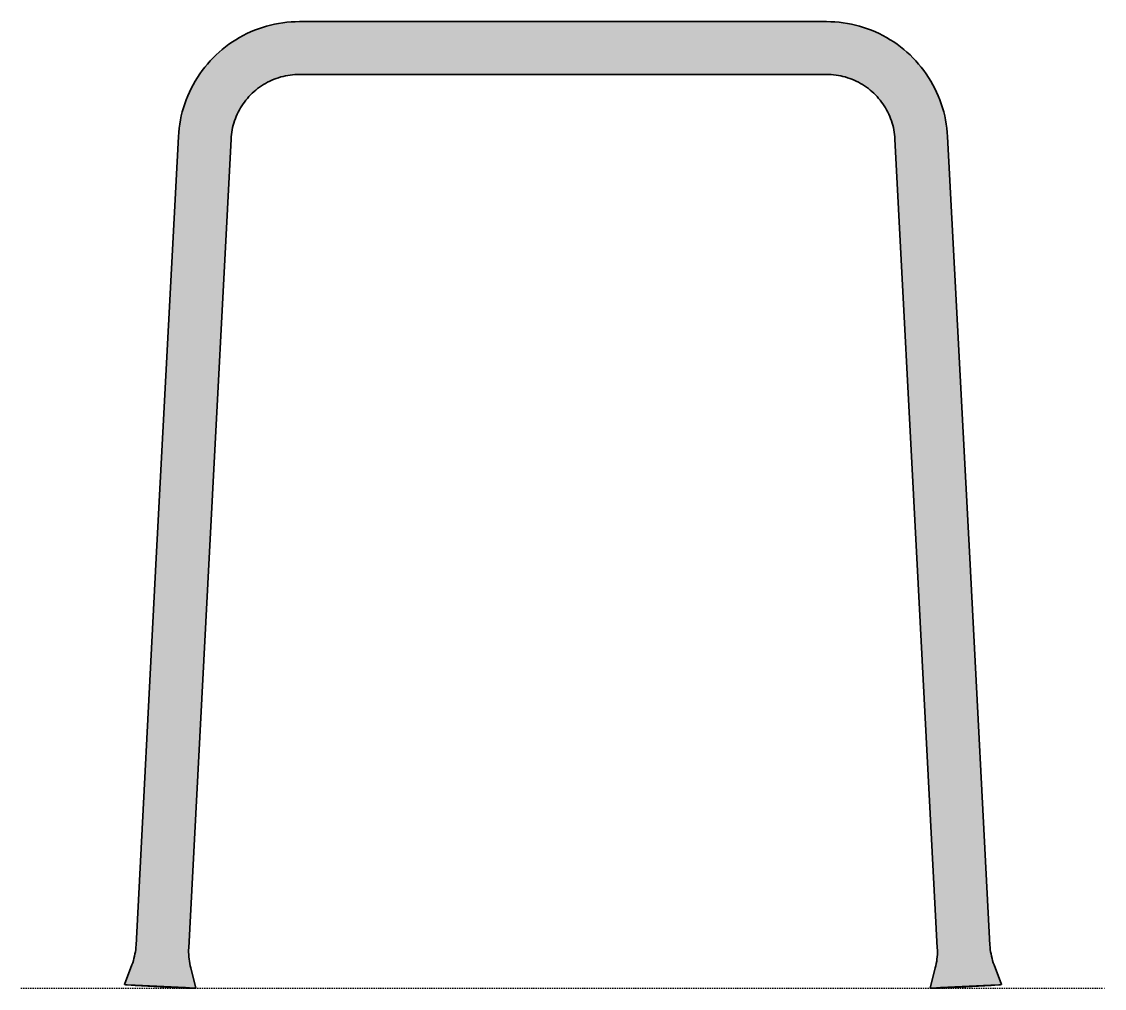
# Model space of a CAD drawing. Header units: millimetres. Extents: x 0 to 1223, y -629 to 458.
# Drawn here: x 709 to 1223, y 0 to 458 of the extents above; entities that cross this region are included whole.
import ezdxf

# ---------------------------------------------------------------- set-up
doc = ezdxf.new("R2010")
doc.units = ezdxf.units.MM
doc.linetypes.add('Dots', pattern=[1, 0, -1])
doc.layers.add('Blocks', color=7, linetype='Continuous')
doc.layers.add('Blocks$Fill', color=7, linetype='Continuous', true_color=0xffffff)
for name, color, linetype, lineweight, true_color in [('Blocks$Inner', 7, 'Continuous', 25, 0x007f00), ('Blocks$Outline', 7, 'Continuous', 35, 0xff3f3f), ('Groud', 7, 'Dots', 25, 0x243775)]:
    doc.layers.add(name, color=color, linetype=linetype, lineweight=lineweight, true_color=true_color)

# ---------------------------------------------------------------- blocks, each defined once
blk = doc.blocks.new('Palissade Stool Side')
at = {"layer": 'Blocks$Fill'}
blk.add_hatch(color=256, dxfattribs=at).paths.add_polyline_path([(131.8, 458.42), (381.94, 458.42), (383.92, 458.38), (385.9, 458.28), (387.88, 458.11), (389.85, 457.87), (391.81, 457.56), (393.76, 457.19), (395.69, 456.75), (397.61, 456.24), (399.51, 455.67), (401.39, 455.03), (403.24, 454.33), (405.07, 453.56), (406.87, 452.73), (408.65, 451.84), (410.39, 450.89), (412.09, 449.87), (413.77, 448.81), (415.4, 447.68), (416.99, 446.5), (418.54, 445.26), (420.05, 443.97), (421.52, 442.63), (422.93, 441.24), (424.3, 439.8), (425.61, 438.32), (426.88, 436.79), (428.09, 435.21), (429.24, 433.6), (430.34, 431.95), (431.39, 430.26), (432.37, 428.54), (433.29, 426.78), (434.15, 424.99), (434.95, 423.18), (435.69, 421.34), (436.36, 419.47), (436.97, 417.58), (437.51, 415.67), (437.99, 413.75), (438.4, 411.8), (438.74, 409.85), (439.01, 407.88), (439.22, 405.91), (439.36, 403.93), (450, 200.92), (459.45, 20.54), (459.52, 19.47), (459.63, 18.41), (459.78, 17.35), (459.96, 16.29), (460.18, 15.24), (460.44, 14.2), (460.73, 13.17), (461.05, 12.15), (461.41, 11.14), (464.9, 1.81), (464.9, 1.81), (464.9, 1.8), (464.9, 1.8), (464.9, 1.8), (464.9, 1.8), (464.9, 1.8), (464.89, 1.8), (464.89, 1.8), (464.89, 1.79), (464.88, 1.79), (464.88, 1.79), (464.87, 1.79), (464.86, 1.79), (464.85, 1.78), (464.83, 1.78), (464.8, 1.77), (464.75, 1.76), (464.62, 1.75), (464.25, 1.7), (463.72, 1.65), (459.95, 1.37), (435.99, 0.11), (432.21, 0), (431.68, 0), (431.3, 0), (431.18, 0), (431.13, 0.01), (431.09, 0.01), (431.07, 0.01), (431.06, 0.02), (431.05, 0.02), (431.05, 0.02), (431.04, 0.02), (431.04, 0.02), (431.03, 0.02), (431.03, 0.02), (431.03, 0.02), (431.02, 0.02), (431.02, 0.03), (431.02, 0.03), (431.02, 0.03), (431.02, 0.03), (431.02, 0.03), (433.52, 9.67), (433.77, 10.72), (433.99, 11.77), (434.17, 12.82), (434.31, 13.89), (434.42, 14.95), (434.49, 16.02), (434.52, 17.09), (434.52, 18.16), (434.48, 19.24), (424.96, 200.92), (414.39, 402.62), (414.31, 403.74), (414.2, 404.86), (414.04, 405.97), (413.85, 407.07), (413.62, 408.17), (413.35, 409.26), (413.04, 410.34), (412.7, 411.41), (412.32, 412.46), (411.9, 413.5), (411.45, 414.53), (410.96, 415.54), (410.44, 416.53), (409.89, 417.5), (409.3, 418.46), (408.67, 419.39), (408.02, 420.3), (407.34, 421.19), (406.62, 422.06), (405.88, 422.9), (405.11, 423.71), (404.31, 424.49), (403.48, 425.25), (402.63, 425.98), (401.75, 426.68), (400.85, 427.35), (399.93, 427.99), (398.98, 428.59), (398.02, 429.16), (397.03, 429.7), (396.03, 430.2), (395.01, 430.67), (393.98, 431.11), (392.93, 431.5), (391.87, 431.86), (390.79, 432.19), (389.71, 432.47), (388.62, 432.72), (387.52, 432.94), (386.41, 433.11), (385.29, 433.24), (384.18, 433.34), (383.06, 433.4), (381.94, 433.42), (131.8, 433.42), (130.68, 433.4), (129.56, 433.34), (128.44, 433.24), (127.33, 433.11), (126.22, 432.94), (125.12, 432.72), (124.02, 432.47), (122.94, 432.19), (121.87, 431.86), (120.81, 431.5), (119.76, 431.11), (118.72, 430.67), (117.7, 430.2), (116.7, 429.7), (115.72, 429.16), (114.75, 428.59), (113.81, 427.99), (112.89, 427.35), (111.98, 426.68), (111.11, 425.98), (110.26, 425.25), (109.43, 424.49), (108.63, 423.71), (107.86, 422.9), (107.11, 422.06), (106.4, 421.19), (105.71, 420.3), (105.06, 419.39), (104.44, 418.46), (103.85, 417.5), (103.29, 416.53), (102.77, 415.54), (102.28, 414.53), (101.83, 413.5), (101.42, 412.46), (101.04, 411.41), (100.69, 410.34), (100.39, 409.26), (100.12, 408.17), (99.89, 407.07), (99.69, 405.97), (99.54, 404.86), (99.42, 403.74), (99.34, 402.62), (88.77, 200.92), (79.25, 19.24), (79.21, 18.16), (79.21, 17.09), (79.25, 16.02), (79.32, 14.95), (79.43, 13.89), (79.57, 12.82), (79.75, 11.77), (79.96, 10.72), (80.22, 9.67), (82.71, 0.03), (82.71, 0.03), (82.71, 0.03), (82.71, 0.03), (82.71, 0.03), (82.71, 0.03), (82.71, 0.02), (82.71, 0.02), (82.71, 0.02), (82.7, 0.02), (82.7, 0.02), (82.69, 0.02), (82.69, 0.02), (82.68, 0.02), (82.68, 0.02), (82.66, 0.01), (82.65, 0.01), (82.61, 0.01), (82.56, 0), (82.43, 0), (82.06, 0), (81.52, 0), (77.74, 0.11), (53.79, 1.37), (50.02, 1.65), (49.48, 1.7), (49.11, 1.75), (48.99, 1.76), (48.94, 1.77), (48.9, 1.78), (48.88, 1.78), (48.87, 1.79), (48.86, 1.79), (48.86, 1.79), (48.85, 1.79), (48.85, 1.79), (48.85, 1.8), (48.84, 1.8), (48.84, 1.8), (48.84, 1.8), (48.83, 1.8), (48.83, 1.8), (48.83, 1.8), (48.83, 1.81), (48.83, 1.81), (52.33, 11.14), (52.68, 12.15), (53.01, 13.17), (53.3, 14.2), (53.55, 15.24), (53.77, 16.29), (53.95, 17.35), (54.1, 18.41), (54.21, 19.47), (54.29, 20.54), (63.74, 200.92), (74.38, 403.93), (74.52, 405.91), (74.72, 407.88), (75, 409.85), (75.34, 411.8), (75.75, 413.75), (76.22, 415.67), (76.77, 417.58), (77.37, 419.47), (78.05, 421.34), (78.78, 423.18), (79.58, 424.99), (80.44, 426.78), (81.37, 428.54), (82.35, 430.26), (83.39, 431.95), (84.49, 433.6), (85.65, 435.21), (86.86, 436.79), (88.12, 438.32), (89.44, 439.8), (90.8, 441.24), (92.22, 442.63), (93.68, 443.97), (95.19, 445.26), (96.74, 446.5), (98.34, 447.68), (99.97, 448.81), (101.64, 449.87), (103.35, 450.89), (105.09, 451.84), (106.86, 452.73), (108.66, 453.56), (110.49, 454.33), (112.35, 455.03), (114.23, 455.67), (116.13, 456.24), (118.04, 456.75), (119.98, 457.19), (121.93, 457.56), (123.89, 457.87), (125.86, 458.11), (127.83, 458.28), (129.82, 458.38)], flags=0)
at = {"layer": 'Blocks$Inner'}
blk.add_lwpolyline([(48.83, 1.81), (52.33, 11.14), (52.68, 12.15), (53.01, 13.17), (53.3, 14.2), (53.55, 15.24), (53.77, 16.29), (53.95, 17.35), (54.1, 18.41), (54.21, 19.47), (54.29, 20.54), (63.74, 200.92), (74.38, 403.93), (74.52, 405.91), (74.72, 407.88), (75, 409.85), (75.34, 411.8), (75.75, 413.75), (76.22, 415.67), (76.77, 417.58), (77.37, 419.47), (78.05, 421.34), (78.78, 423.18), (79.58, 424.99), (80.44, 426.78), (81.37, 428.54), (82.35, 430.26), (83.39, 431.95), (84.49, 433.6), (85.65, 435.21), (86.86, 436.79), (88.12, 438.32), (89.44, 439.8), (90.8, 441.24), (92.22, 442.63), (93.68, 443.97), (95.19, 445.26), (96.74, 446.5), (98.34, 447.68), (99.97, 448.81), (101.64, 449.87), (103.35, 450.89), (105.09, 451.84), (106.86, 452.73), (108.66, 453.56), (110.49, 454.33), (112.35, 455.03), (114.23, 455.67), (116.13, 456.24), (118.04, 456.75), (119.98, 457.19), (121.93, 457.56), (123.89, 457.87), (125.86, 458.11), (127.83, 458.28), (129.82, 458.38), (131.8, 458.42), (381.94, 458.42), (383.92, 458.38), (385.9, 458.28), (387.88, 458.11), (389.85, 457.87), (391.81, 457.56), (393.76, 457.19), (395.69, 456.75), (397.61, 456.24), (399.51, 455.67), (401.39, 455.03), (403.24, 454.33), (405.07, 453.56), (406.87, 452.73), (408.65, 451.84), (410.39, 450.89), (412.09, 449.87), (413.77, 448.81), (415.4, 447.68), (416.99, 446.5), (418.54, 445.26), (420.05, 443.97), (421.52, 442.63), (422.93, 441.24), (424.3, 439.8), (425.61, 438.32), (426.88, 436.79), (428.09, 435.21), (429.24, 433.6), (430.34, 431.95), (431.39, 430.26), (432.37, 428.54), (433.29, 426.78), (434.15, 424.99), (434.95, 423.18), (435.69, 421.34), (436.36, 419.47), (436.97, 417.58), (437.51, 415.67), (437.99, 413.75), (438.4, 411.8), (438.74, 409.85), (439.01, 407.88), (439.22, 405.91), (439.36, 403.93), (450, 200.92), (459.45, 20.54), (459.52, 19.47), (459.63, 18.41), (459.78, 17.35), (459.96, 16.29), (460.18, 15.24), (460.44, 14.2), (460.73, 13.17), (461.05, 12.15), (461.41, 11.14), (464.9, 1.81), (464.9, 1.8), (464.9, 1.8), (464.9, 1.8), (464.89, 1.8), (464.89, 1.8), (464.89, 1.79), (464.88, 1.79), (464.88, 1.79), (464.87, 1.79), (464.86, 1.79), (464.85, 1.78), (464.83, 1.78), (464.8, 1.77), (464.75, 1.76), (464.62, 1.75), (464.25, 1.7), (463.72, 1.65), (459.95, 1.37), (435.99, 0.11), (432.21, 0), (431.68, 0), (431.3, 0), (431.18, 0), (431.13, 0.01), (431.09, 0.01), (431.07, 0.01), (431.06, 0.02), (431.05, 0.02), (431.05, 0.02), (431.04, 0.02), (431.04, 0.02), (431.03, 0.02), (431.03, 0.02), (431.03, 0.02), (431.02, 0.02), (431.02, 0.03), (431.02, 0.03), (433.52, 9.67), (433.77, 10.72), (433.99, 11.77), (434.17, 12.82), (434.31, 13.89), (434.42, 14.95), (434.49, 16.02), (434.52, 17.09), (434.52, 18.16), (434.48, 19.24), (424.96, 200.92), (414.39, 402.62), (414.31, 403.74), (414.2, 404.86), (414.04, 405.97), (413.85, 407.07), (413.62, 408.17), (413.35, 409.26), (413.04, 410.34), (412.7, 411.41), (412.32, 412.46), (411.9, 413.5), (411.45, 414.53), (410.96, 415.54), (410.44, 416.53), (409.89, 417.5), (409.3, 418.46), (408.67, 419.39), (408.02, 420.3), (407.34, 421.19), (406.62, 422.06), (405.88, 422.9), (405.11, 423.71), (404.31, 424.49), (403.48, 425.25), (402.63, 425.98), (401.75, 426.68), (400.85, 427.35), (399.93, 427.99), (398.98, 428.59), (398.02, 429.16), (397.03, 429.7), (396.03, 430.2), (395.01, 430.67), (393.98, 431.11), (392.93, 431.5), (391.87, 431.86), (390.79, 432.19), (389.71, 432.47), (388.62, 432.72), (387.52, 432.94), (386.41, 433.11), (385.29, 433.24), (384.18, 433.34), (383.06, 433.4), (381.94, 433.42), (131.8, 433.42), (130.68, 433.4), (129.56, 433.34), (128.44, 433.24), (127.33, 433.11), (126.22, 432.94), (125.12, 432.72), (124.02, 432.47), (122.94, 432.19), (121.87, 431.86), (120.81, 431.5), (119.76, 431.11), (118.72, 430.67), (117.7, 430.2), (116.7, 429.7), (115.72, 429.16), (114.75, 428.59), (113.81, 427.99), (112.89, 427.35), (111.98, 426.68), (111.11, 425.98), (110.26, 425.25), (109.43, 424.49), (108.63, 423.71), (107.86, 422.9), (107.11, 422.06), (106.4, 421.19), (105.71, 420.3), (105.06, 419.39), (104.44, 418.46), (103.85, 417.5), (103.29, 416.53), (102.77, 415.54), (102.28, 414.53), (101.83, 413.5), (101.42, 412.46), (101.04, 411.41), (100.69, 410.34), (100.39, 409.26), (100.12, 408.17), (99.89, 407.07), (99.69, 405.97), (99.54, 404.86), (99.42, 403.74), (99.34, 402.62), (88.77, 200.92), (79.25, 19.24), (79.21, 18.16), (79.21, 17.09), (79.25, 16.02), (79.32, 14.95), (79.43, 13.89), (79.57, 12.82), (79.75, 11.77), (79.96, 10.72), (80.22, 9.67), (82.71, 0.03), (82.71, 0.03), (82.71, 0.02), (82.71, 0.02), (82.71, 0.02), (82.7, 0.02), (82.7, 0.02), (82.69, 0.02), (82.69, 0.02), (82.68, 0.02), (82.68, 0.02), (82.66, 0.01), (82.65, 0.01), (82.61, 0.01), (82.56, 0), (82.43, 0), (82.06, 0), (81.52, 0), (77.74, 0.11), (53.79, 1.37), (50.02, 1.65), (49.48, 1.7), (49.11, 1.75), (48.99, 1.76), (48.94, 1.77), (48.9, 1.78), (48.88, 1.78), (48.87, 1.79), (48.86, 1.79), (48.86, 1.79), (48.85, 1.79), (48.85, 1.79), (48.85, 1.8), (48.84, 1.8), (48.84, 1.8), (48.84, 1.8), (48.83, 1.8)], close=True, dxfattribs=at)
for points in [[(48.83, 1.81), (48.84, 1.81), (48.84, 1.81), (48.84, 1.81), (48.84, 1.81), (48.85, 1.81), (48.85, 1.82), (48.85, 1.82), (48.86, 1.82), (48.87, 1.82), (48.87, 1.82), (48.89, 1.82), (48.9, 1.82), (48.94, 1.83), (48.99, 1.83), (49.12, 1.84), (49.49, 1.84), (50.03, 1.84), (53.8, 1.72), (77.76, 0.47), (81.53, 0.19), (82.06, 0.13), (82.43, 0.09), (82.56, 0.07), (82.61, 0.06), (82.65, 0.06), (82.66, 0.05), (82.68, 0.05), (82.68, 0.05), (82.69, 0.05), (82.69, 0.04), (82.7, 0.04), (82.7, 0.04), (82.71, 0.04), (82.71, 0.04), (82.71, 0.04), (82.71, 0.03), (82.71, 0.03)], [(431.02, 0.03), (431.02, 0.03), (431.02, 0.04), (431.03, 0.04), (431.03, 0.04), (431.03, 0.04), (431.04, 0.04), (431.04, 0.04), (431.05, 0.05), (431.05, 0.05), (431.06, 0.05), (431.07, 0.05), (431.09, 0.06), (431.13, 0.06), (431.17, 0.07), (431.3, 0.09), (431.67, 0.13), (432.2, 0.19), (435.97, 0.47), (459.93, 1.72), (463.71, 1.84), (464.24, 1.84), (464.62, 1.84), (464.74, 1.83), (464.79, 1.83), (464.83, 1.82), (464.85, 1.82), (464.86, 1.82), (464.87, 1.82), (464.87, 1.82), (464.88, 1.82), (464.88, 1.82), (464.89, 1.81), (464.89, 1.81), (464.89, 1.81), (464.9, 1.81), (464.9, 1.81), (464.9, 1.81)]]:
    blk.add_lwpolyline(points, dxfattribs=at)
at = {"layer": 'Blocks$Outline'}
for points in [[(119.98, 457.19), (121.93, 457.56)], [(121.93, 457.56), (123.89, 457.87)], [(123.89, 457.87), (125.86, 458.11)], [(125.86, 458.11), (127.83, 458.28)], [(127.83, 458.28), (129.82, 458.38)], [(129.82, 458.38), (131.8, 458.42)], [(131.8, 458.42), (381.94, 458.42)], [(381.94, 458.42), (383.92, 458.38)], [(383.92, 458.38), (385.9, 458.28)], [(385.9, 458.28), (387.88, 458.11)], [(387.88, 458.11), (389.85, 457.87)], [(389.85, 457.87), (391.81, 457.56)], [(391.81, 457.56), (393.76, 457.19)], [(105.09, 451.84), (106.86, 452.73)], [(106.86, 452.73), (108.66, 453.56)], [(108.66, 453.56), (110.49, 454.33)], [(110.49, 454.33), (112.35, 455.03)], [(112.35, 455.03), (114.23, 455.67)], [(114.23, 455.67), (116.13, 456.24)], [(116.13, 456.24), (118.04, 456.75)], [(118.04, 456.75), (119.98, 457.19)], [(393.76, 457.19), (395.69, 456.75)], [(395.69, 456.75), (397.61, 456.24)], [(397.61, 456.24), (399.51, 455.67)], [(399.51, 455.67), (401.39, 455.03)], [(401.39, 455.03), (403.24, 454.33)], [(403.24, 454.33), (405.07, 453.56)], [(405.07, 453.56), (406.87, 452.73)], [(406.87, 452.73), (408.65, 451.84)], [(96.74, 446.5), (98.34, 447.68)], [(98.34, 447.68), (99.97, 448.81)], [(99.97, 448.81), (101.64, 449.87)], [(101.64, 449.87), (103.35, 450.89)], [(103.35, 450.89), (105.09, 451.84)], [(408.65, 451.84), (410.39, 450.89)], [(410.39, 450.89), (412.09, 449.87)], [(412.09, 449.87), (413.77, 448.81)], [(413.77, 448.81), (415.4, 447.68)], [(415.4, 447.68), (416.99, 446.5)], [(90.8, 441.24), (92.22, 442.63)], [(92.22, 442.63), (93.68, 443.97)], [(93.68, 443.97), (95.19, 445.26)], [(95.19, 445.26), (96.74, 446.5)], [(416.99, 446.5), (418.54, 445.26)], [(418.54, 445.26), (420.05, 443.97)], [(420.05, 443.97), (421.52, 442.63)], [(421.52, 442.63), (422.93, 441.24)], [(85.65, 435.21), (86.86, 436.79)], [(86.86, 436.79), (88.12, 438.32)], [(88.12, 438.32), (89.44, 439.8)], [(89.44, 439.8), (90.8, 441.24)], [(422.93, 441.24), (424.3, 439.8)], [(424.3, 439.8), (425.61, 438.32)], [(425.61, 438.32), (426.88, 436.79)], [(426.88, 436.79), (428.09, 435.21)], [(82.35, 430.26), (83.39, 431.95)], [(83.39, 431.95), (84.49, 433.6)], [(84.49, 433.6), (85.65, 435.21)], [(121.87, 431.86), (120.81, 431.5)], [(122.94, 432.19), (121.87, 431.86)], [(124.02, 432.47), (122.94, 432.19)], [(125.12, 432.72), (124.02, 432.47)], [(126.22, 432.94), (125.12, 432.72)], [(127.33, 433.11), (126.22, 432.94)], [(128.44, 433.24), (127.33, 433.11)], [(129.56, 433.34), (128.44, 433.24)], [(130.68, 433.4), (129.56, 433.34)], [(131.8, 433.42), (130.68, 433.4)], [(381.94, 433.42), (131.8, 433.42)], [(383.06, 433.4), (381.94, 433.42)], [(384.18, 433.34), (383.06, 433.4)], [(385.29, 433.24), (384.18, 433.34)], [(386.41, 433.11), (385.29, 433.24)], [(387.52, 432.94), (386.41, 433.11)], [(388.62, 432.72), (387.52, 432.94)], [(389.71, 432.47), (388.62, 432.72)], [(390.79, 432.19), (389.71, 432.47)], [(391.87, 431.86), (390.79, 432.19)], [(392.93, 431.5), (391.87, 431.86)], [(428.09, 435.21), (429.24, 433.6)], [(429.24, 433.6), (430.34, 431.95)], [(430.34, 431.95), (431.39, 430.26)], [(79.58, 424.99), (80.44, 426.78)], [(80.44, 426.78), (81.37, 428.54)], [(81.37, 428.54), (82.35, 430.26)], [(111.98, 426.68), (111.11, 425.98)], [(112.89, 427.35), (111.98, 426.68)], [(113.81, 427.99), (112.89, 427.35)], [(114.75, 428.59), (113.81, 427.99)], [(115.72, 429.16), (114.75, 428.59)], [(116.7, 429.7), (115.72, 429.16)], [(117.7, 430.2), (116.7, 429.7)], [(118.72, 430.67), (117.7, 430.2)], [(119.76, 431.11), (118.72, 430.67)], [(120.81, 431.5), (119.76, 431.11)], [(393.98, 431.11), (392.93, 431.5)], [(395.01, 430.67), (393.98, 431.11)], [(396.03, 430.2), (395.01, 430.67)], [(397.03, 429.7), (396.03, 430.2)], [(398.02, 429.16), (397.03, 429.7)], [(398.98, 428.59), (398.02, 429.16)], [(399.93, 427.99), (398.98, 428.59)], [(400.85, 427.35), (399.93, 427.99)], [(401.75, 426.68), (400.85, 427.35)], [(402.63, 425.98), (401.75, 426.68)], [(431.39, 430.26), (432.37, 428.54)], [(432.37, 428.54), (433.29, 426.78)], [(433.29, 426.78), (434.15, 424.99)], [(77.37, 419.47), (78.05, 421.34)], [(78.05, 421.34), (78.78, 423.18)], [(78.78, 423.18), (79.58, 424.99)], [(107.11, 422.06), (106.4, 421.19)], [(107.86, 422.9), (107.11, 422.06)], [(108.63, 423.71), (107.86, 422.9)], [(109.43, 424.49), (108.63, 423.71)], [(110.26, 425.25), (109.43, 424.49)], [(111.11, 425.98), (110.26, 425.25)], [(403.48, 425.25), (402.63, 425.98)], [(404.31, 424.49), (403.48, 425.25)], [(405.11, 423.71), (404.31, 424.49)], [(405.88, 422.9), (405.11, 423.71)], [(406.62, 422.06), (405.88, 422.9)], [(407.34, 421.19), (406.62, 422.06)], [(434.15, 424.99), (434.95, 423.18)], [(434.95, 423.18), (435.69, 421.34)], [(435.69, 421.34), (436.36, 419.47)], [(76.22, 415.67), (76.77, 417.58)], [(76.77, 417.58), (77.37, 419.47)], [(103.29, 416.53), (102.77, 415.54)], [(103.85, 417.5), (103.29, 416.53)], [(104.44, 418.46), (103.85, 417.5)], [(105.06, 419.39), (104.44, 418.46)], [(105.71, 420.3), (105.06, 419.39)], [(106.4, 421.19), (105.71, 420.3)], [(408.02, 420.3), (407.34, 421.19)], [(408.67, 419.39), (408.02, 420.3)], [(409.3, 418.46), (408.67, 419.39)], [(409.89, 417.5), (409.3, 418.46)], [(410.44, 416.53), (409.89, 417.5)], [(410.96, 415.54), (410.44, 416.53)], [(436.36, 419.47), (436.97, 417.58)], [(436.97, 417.58), (437.51, 415.67)], [(75, 409.85), (75.34, 411.8)], [(75.34, 411.8), (75.75, 413.75)], [(75.75, 413.75), (76.22, 415.67)], [(101.04, 411.41), (100.69, 410.34)], [(101.42, 412.46), (101.04, 411.41)], [(101.83, 413.5), (101.42, 412.46)], [(102.28, 414.53), (101.83, 413.5)], [(102.77, 415.54), (102.28, 414.53)], [(411.45, 414.53), (410.96, 415.54)], [(411.9, 413.5), (411.45, 414.53)], [(412.32, 412.46), (411.9, 413.5)], [(412.7, 411.41), (412.32, 412.46)], [(413.04, 410.34), (412.7, 411.41)], [(437.51, 415.67), (437.99, 413.75)], [(437.99, 413.75), (438.4, 411.8)], [(438.4, 411.8), (438.74, 409.85)], [(74.38, 403.93), (74.52, 405.91)], [(74.52, 405.91), (74.72, 407.88)], [(74.72, 407.88), (75, 409.85)], [(99.69, 405.97), (99.54, 404.86)], [(99.89, 407.07), (99.69, 405.97)], [(100.12, 408.17), (99.89, 407.07)], [(100.39, 409.26), (100.12, 408.17)], [(100.69, 410.34), (100.39, 409.26)], [(413.35, 409.26), (413.04, 410.34)], [(413.62, 408.17), (413.35, 409.26)], [(413.85, 407.07), (413.62, 408.17)], [(414.04, 405.97), (413.85, 407.07)], [(414.2, 404.86), (414.04, 405.97)], [(438.74, 409.85), (439.01, 407.88)], [(439.01, 407.88), (439.22, 405.91)], [(439.22, 405.91), (439.36, 403.93)], [(63.74, 200.92), (74.38, 403.93)], [(99.34, 402.62), (88.77, 200.92)], [(99.42, 403.74), (99.34, 402.62)], [(99.54, 404.86), (99.42, 403.74)], [(414.31, 403.74), (414.2, 404.86)], [(414.39, 402.62), (414.31, 403.74)], [(424.96, 200.92), (414.39, 402.62)], [(439.36, 403.93), (450, 200.92)], [(54.29, 20.54), (63.74, 200.92)], [(88.77, 200.92), (79.25, 19.24)], [(434.48, 19.24), (424.96, 200.92)], [(450, 200.92), (459.45, 20.54)], [(53.55, 15.24), (53.77, 16.29)], [(53.77, 16.29), (53.95, 17.35)], [(53.95, 17.35), (54.1, 18.41)], [(54.1, 18.41), (54.21, 19.47)], [(54.21, 19.47), (54.29, 20.54)], [(79.25, 19.24), (79.21, 18.16)], [(79.21, 18.16), (79.21, 17.09)], [(79.21, 17.09), (79.25, 16.02)], [(79.25, 16.02), (79.32, 14.95)], [(434.42, 14.95), (434.49, 16.02)], [(434.52, 18.16), (434.48, 19.24)], [(434.49, 16.02), (434.52, 17.09)], [(434.52, 17.09), (434.52, 18.16)], [(459.45, 20.54), (459.52, 19.47)], [(459.52, 19.47), (459.63, 18.41)], [(459.63, 18.41), (459.78, 17.35)], [(459.78, 17.35), (459.96, 16.29)], [(459.96, 16.29), (460.18, 15.24)], [(48.83, 1.81), (52.33, 11.14)], [(52.33, 11.14), (52.68, 12.15)], [(52.68, 12.15), (53.01, 13.17)], [(53.01, 13.17), (53.3, 14.2)], [(53.3, 14.2), (53.55, 15.24)], [(79.32, 14.95), (79.43, 13.89)], [(79.43, 13.89), (79.57, 12.82)], [(79.57, 12.82), (79.75, 11.77)], [(79.75, 11.77), (79.96, 10.72)], [(79.96, 10.72), (80.22, 9.67)], [(433.52, 9.67), (433.77, 10.72)], [(433.77, 10.72), (433.99, 11.77)], [(433.99, 11.77), (434.17, 12.82)], [(434.17, 12.82), (434.31, 13.89)], [(434.31, 13.89), (434.42, 14.95)], [(460.18, 15.24), (460.44, 14.2)], [(460.44, 14.2), (460.73, 13.17)], [(460.73, 13.17), (461.05, 12.15)], [(461.05, 12.15), (461.41, 11.14)], [(461.41, 11.14), (464.9, 1.81)], [(80.22, 9.67), (82.71, 0.03)], [(431.02, 0.03), (433.52, 9.67)], [(48.83, 1.8), (48.83, 1.81)], [(48.83, 1.81), (48.83, 1.81)], [(48.84, 1.8), (48.83, 1.8)], [(48.83, 1.8), (48.83, 1.8)], [(48.83, 1.8), (48.83, 1.8)], [(48.85, 1.8), (48.84, 1.8)], [(48.84, 1.8), (48.84, 1.8)], [(48.84, 1.8), (48.84, 1.8)], [(48.85, 1.79), (48.85, 1.8)], [(48.86, 1.79), (48.85, 1.79)], [(48.85, 1.79), (48.85, 1.79)], [(48.87, 1.79), (48.86, 1.79)], [(48.86, 1.79), (48.86, 1.79)], [(48.88, 1.78), (48.87, 1.79)], [(48.9, 1.78), (48.88, 1.78)], [(48.94, 1.77), (48.9, 1.78)], [(48.99, 1.76), (48.94, 1.77)], [(49.11, 1.75), (48.99, 1.76)], [(49.48, 1.7), (49.11, 1.75)], [(50.02, 1.65), (49.48, 1.7)], [(53.79, 1.37), (50.02, 1.65)], [(77.74, 0.11), (53.79, 1.37)], [(81.52, 0), (77.74, 0.11)], [(82.06, 0), (81.52, 0)], [(82.56, 0), (82.43, 0)], [(82.61, 0.01), (82.56, 0)], [(82.65, 0.01), (82.61, 0.01)], [(82.66, 0.01), (82.65, 0.01)], [(82.68, 0.02), (82.66, 0.01)], [(82.69, 0.02), (82.68, 0.02)], [(82.68, 0.02), (82.68, 0.02)], [(82.7, 0.02), (82.69, 0.02)], [(82.69, 0.02), (82.69, 0.02)], [(82.71, 0.02), (82.7, 0.02)], [(82.7, 0.02), (82.7, 0.02)], [(82.71, 0.03), (82.71, 0.03)], [(82.71, 0.03), (82.71, 0.03)], [(82.71, 0.03), (82.71, 0.03)], [(82.71, 0.03), (82.71, 0.03)], [(82.71, 0.03), (82.71, 0.03)], [(82.71, 0.03), (82.71, 0.02)], [(82.71, 0.02), (82.71, 0.02)], [(82.71, 0.02), (82.71, 0.02)], [(431.02, 0.02), (431.02, 0.03)], [(431.02, 0.03), (431.02, 0.03)], [(431.02, 0.03), (431.02, 0.03)], [(431.02, 0.03), (431.02, 0.03)], [(431.02, 0.03), (431.02, 0.03)], [(431.03, 0.02), (431.02, 0.02)], [(431.04, 0.02), (431.03, 0.02)], [(431.03, 0.02), (431.03, 0.02)], [(431.03, 0.02), (431.03, 0.02)], [(431.05, 0.02), (431.04, 0.02)], [(431.04, 0.02), (431.04, 0.02)], [(431.06, 0.02), (431.05, 0.02)], [(431.05, 0.02), (431.05, 0.02)], [(431.07, 0.01), (431.06, 0.02)], [(431.09, 0.01), (431.07, 0.01)], [(431.13, 0.01), (431.09, 0.01)], [(431.18, 0), (431.13, 0.01)], [(431.3, 0), (431.18, 0)], [(432.21, 0), (431.68, 0)], [(435.99, 0.11), (432.21, 0)], [(459.95, 1.37), (435.99, 0.11)], [(463.72, 1.65), (459.95, 1.37)], [(464.25, 1.7), (463.72, 1.65)], [(464.62, 1.75), (464.25, 1.7)], [(464.75, 1.76), (464.62, 1.75)], [(464.8, 1.77), (464.75, 1.76)], [(464.83, 1.78), (464.8, 1.77)], [(464.85, 1.78), (464.83, 1.78)], [(464.86, 1.79), (464.85, 1.78)], [(464.87, 1.79), (464.86, 1.79)], [(464.88, 1.79), (464.87, 1.79)], [(464.89, 1.79), (464.88, 1.79)], [(464.88, 1.79), (464.88, 1.79)], [(464.9, 1.8), (464.89, 1.8)], [(464.89, 1.8), (464.89, 1.8)], [(464.89, 1.8), (464.89, 1.79)], [(464.9, 1.81), (464.9, 1.81)], [(464.9, 1.81), (464.9, 1.8)], [(464.9, 1.8), (464.9, 1.8)], [(464.9, 1.8), (464.9, 1.8)], [(464.9, 1.8), (464.9, 1.8)], [(464.9, 1.8), (464.9, 1.8)], [(82.43, 0), (82.06, 0)], [(431.68, 0), (431.3, 0)]]:
    blk.add_lwpolyline(points, dxfattribs=at)

msp = doc.modelspace()

# ---------------------------------------------------------------- linework, layer by layer
at = {"layer": 'Groud'}
msp.add_lwpolyline([(709.38, 0), (1223.11, 0)], dxfattribs=at)

# ---------------------------------------------------------------- block references
at = {"layer": 'Blocks'}
msp.add_blockref('Palissade Stool Side', (709.38, 0), dxfattribs=at)

doc.saveas('drawing.dxf')
